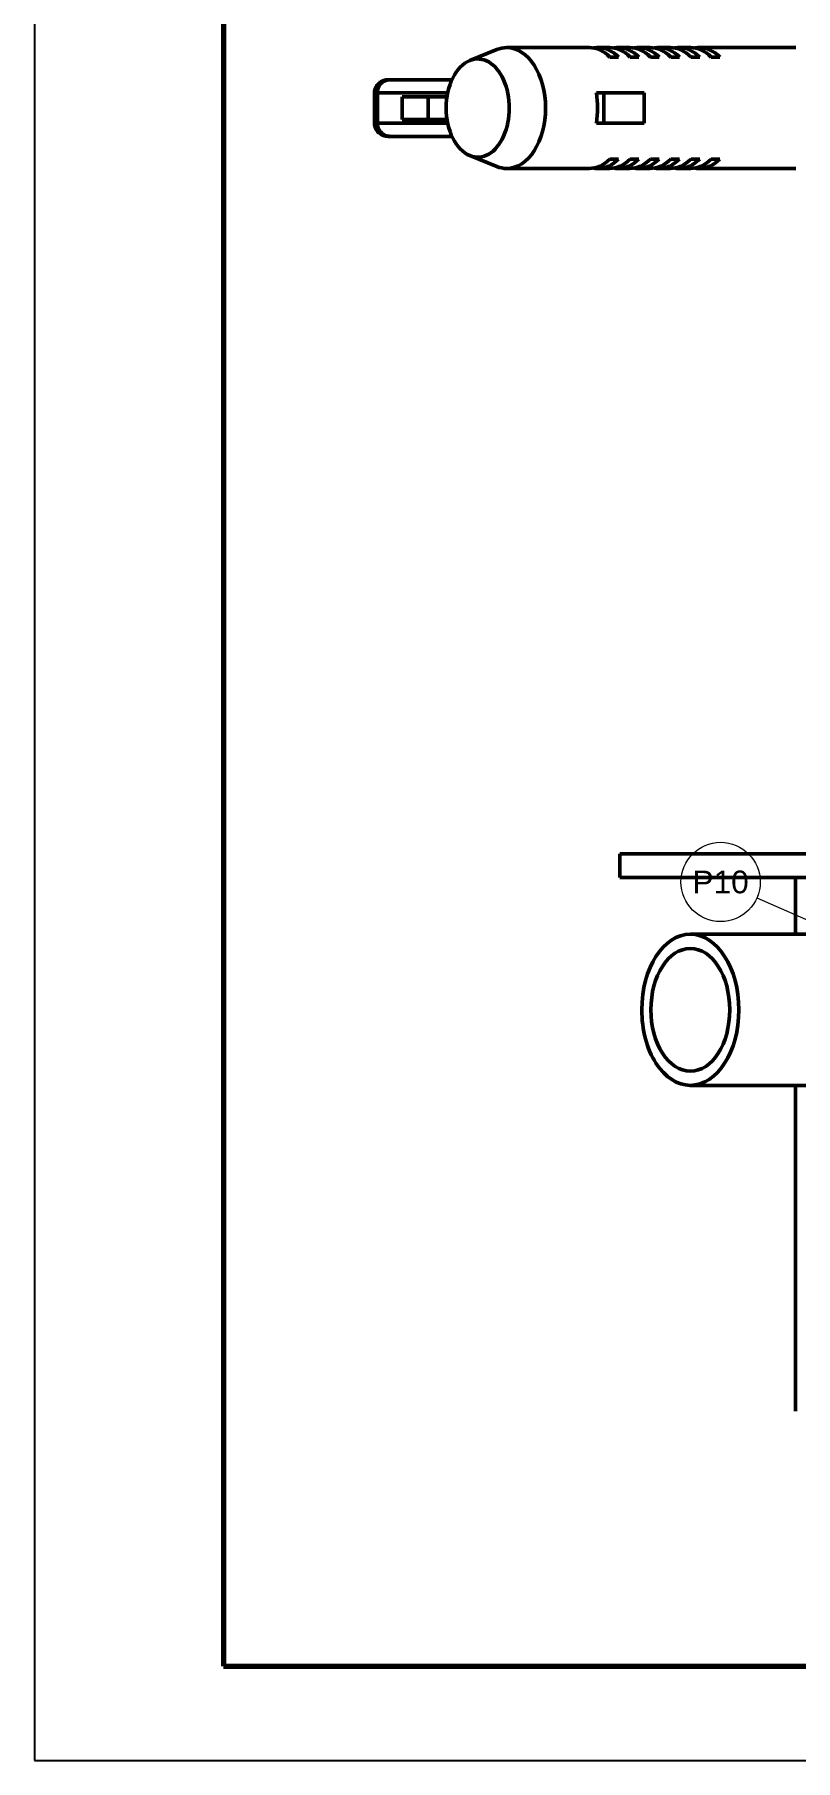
# Model space of a CAD drawing. Header units: millimetres. Extents: x 0 to 2970, y 0 to 2100.
# Drawn here: x 0 to 403, y 0 to 914 of the extents above; entities that cross this region are included whole.
import ezdxf
from ezdxf.enums import TextEntityAlignment as Align

# ---------------------------------------------------------------- set-up
doc = ezdxf.new("R2010")
doc.units = ezdxf.units.MM
doc.header["$LTSCALE"] = 5
for name, color, linetype, lineweight in [('COTAS', 4, 'Continuous', 18), ('MARCO', 7, 'Continuous', 70), ('TEXTO', 7, 'Continuous', 25), ('VISIBLE', 7, 'Continuous', 50)]:
    doc.layers.add(name, color=color, linetype=linetype, lineweight=lineweight)
doc.styles.get("Standard").update_dxf_attribs({"font": 'arial.ttf'})

msp = doc.modelspace()

# ---------------------------------------------------------------- linework, layer by layer
at = {"layer": 'COTAS'}
msp.add_line((382.6, 456.77), (559.15, 379.52), dxfattribs=at)
msp.add_circle((363.36, 465.19), 21, dxfattribs=at)
at = {"layer": 'MARCO'}
for p, q in [((100, 2050), (100, 50)), ((100, 50), (2920, 50))]:
    msp.add_line(p, q, dxfattribs=at)
at = {"layer": 'TEXTO'}
for p, q in [((0, 2100), (0, 0)), ((0, 0), (2970, 0))]:
    msp.add_line(p, q, dxfattribs=at)
at = {"layer": 'VISIBLE'}
for p, q in [((230.55, 900.16), (244.9, 905.97)), ((293.74, 907), (250.07, 907)), ((304.46, 907), (298.33, 907)), ((315.19, 907), (309.06, 907)), ((325.91, 907), (319.78, 907)), ((336.64, 907), (330.51, 907)), ((347.36, 907), (341.23, 907)), ((403.28, 907), (351.96, 907)), ((309.37, 902), (304.78, 902)), ((304.78, 902), (309.37, 902)), ((320.1, 902), (315.5, 902)), ((315.5, 902), (320.1, 902)), ((330.82, 902), (326.23, 902)), ((326.23, 902), (330.82, 902)), ((341.55, 902), (336.95, 902)), ((336.95, 902), (341.55, 902)), ((352.27, 902), (347.68, 902)), ((347.68, 902), (352.27, 902)), ((363, 902), (358.4, 902)), ((358.4, 902), (363, 902)), ((188.35, 890), (187.37, 890)), ((187.37, 890), (209.5, 890)), ((221.1, 890), (188.35, 890)), ((215.74, 890), (221.1, 890)), ((180, 883), (180, 867)), ((181.59, 883), (180, 883)), ((181.59, 883), (181.59, 867)), ((218.85, 883), (181.59, 883)), ((194.79, 881), (194.79, 869)), ((208.44, 881), (194.79, 881)), ((208.44, 881), (208.44, 869)), ((218.49, 881), (208.44, 881)), ((297.58, 883), (297.58, 882.94)), ((297.58, 883), (301.43, 883)), ((301.43, 883), (301.43, 867)), ((322.88, 883), (301.43, 883)), ((322.88, 883), (322.88, 867)), ((208.44, 869), (194.79, 869)), ((218.49, 869), (208.44, 869)), ((181.59, 867), (180, 867)), ((218.85, 867), (181.59, 867)), ((188.35, 860), (187.37, 860)), ((187.37, 860), (209.5, 860)), ((221.1, 860), (188.35, 860)), ((215.74, 860), (221.1, 860)), ((297.58, 867.06), (297.58, 867)), ((297.58, 867), (301.43, 867)), ((322.88, 867), (301.43, 867)), ((230.55, 849.84), (244.9, 844.03)), ((293.74, 843), (250.07, 843)), ((304.46, 843), (298.33, 843)), ((309.37, 848), (304.78, 848)), ((304.78, 848), (309.37, 848)), ((315.19, 843), (309.06, 843)), ((320.1, 848), (315.5, 848)), ((315.5, 848), (320.1, 848)), ((325.91, 843), (319.78, 843)), ((330.82, 848), (326.23, 848)), ((326.23, 848), (330.82, 848)), ((336.64, 843), (330.51, 843)), ((341.55, 848), (336.95, 848)), ((336.95, 848), (341.55, 848)), ((347.36, 843), (341.23, 843)), ((352.27, 848), (347.68, 848)), ((347.68, 848), (352.27, 848)), ((403.28, 843), (351.96, 843)), ((363, 848), (358.4, 848)), ((358.4, 848), (363, 848)), ((310, 467.5), (310, 480)), ((403.02, 437.5), (403.02, 467.5)), ((503.41, 437.5), (347.32, 437.5)), ((503.41, 357.5), (347.32, 357.5)), ((403.02, 185), (403.02, 357.5))]:
    msp.add_line(p, q, dxfattribs=at)
for centre, major_axis, start_param, end_param in [((250.07, 875), (0, 32), 0, 0.254467), ((250.07, 875), (0, 32), 3.141593, 6.283185), ((293.74, 875), (0, 32), 5.716621, 6.283185), ((298.33, 875), (0, 32), 0, 0.111961), ((298.33, 875), (0, 32), 5.716621, 6.283185), ((304.46, 875), (0, 32), 5.716621, 6.283185), ((309.06, 875), (0, 32), 0, 0.111961), ((309.06, 875), (0, 32), 5.716621, 6.283185), ((315.19, 875), (0, 32), 5.716621, 6.283185), ((319.78, 875), (0, 32), 0, 0.111961), ((319.78, 875), (0, 32), 5.716621, 6.283185), ((325.91, 875), (0, 32), 5.716621, 6.283185), ((330.51, 875), (0, 32), 0, 0.111961), ((330.51, 875), (0, 32), 5.716621, 6.283185), ((336.64, 875), (0, 32), 5.716621, 6.283185), ((341.23, 875), (0, 32), 0, 0.111961), ((341.23, 875), (0, 32), 5.716621, 6.283185), ((347.36, 875), (0, 32), 5.716621, 6.283185), ((351.96, 875), (0, 32), 0, 0.111961), ((351.96, 875), (0, 32), 5.716621, 6.283185), ((234.75, 875), (0, 26), 0.254467, 1.570796), ((234.75, 875), (0, 26), 2.887125, 6.537653), ((277.65, 875), (0, 32), 4.461733, 4.963045), ((234.75, 875), (0, 26), 1.570796, 2.887125), ((250.07, 875), (0, 32), 2.887125, 3.141593), ((293.74, 875), (0, 32), 3.141593, 3.708157), ((298.33, 875), (0, 32), 3.029632, 3.141593), ((298.33, 875), (0, 32), 3.141593, 3.708157), ((304.46, 875), (0, 32), 3.141593, 3.708157), ((309.06, 875), (0, 32), 3.029632, 3.141593), ((309.06, 875), (0, 32), 3.141593, 3.708157), ((315.19, 875), (0, 32), 3.141593, 3.708157), ((319.78, 875), (0, 32), 3.029632, 3.141593), ((319.78, 875), (0, 32), 3.141593, 3.708157), ((325.91, 875), (0, 32), 3.141593, 3.708157), ((330.51, 875), (0, 32), 3.029632, 3.141593), ((330.51, 875), (0, 32), 3.141593, 3.708157), ((336.64, 875), (0, 32), 3.141593, 3.708157), ((341.23, 875), (0, 32), 3.029632, 3.141593), ((341.23, 875), (0, 32), 3.141593, 3.708157), ((347.36, 875), (0, 32), 3.141593, 3.708157), ((351.96, 875), (0, 32), 3.029632, 3.141593), ((351.96, 875), (0, 32), 3.141593, 3.708157), ((347.32, 397.5), (0, 40), 0, 1.570796), ((347.32, 397.5), (0, 32.5), 0, 1.570796), ((347.32, 397.5), (0, 40), 3.141593, 6.283185), ((347.32, 397.5), (0, 32.5), 3.141593, 6.283185), ((347.32, 397.5), (0, 40), 1.570796, 3.141593), ((347.32, 397.5), (0, 32.5), 1.570796, 3.141593)]:
    msp.add_ellipse(centre, major_axis=major_axis, ratio=0.642788, start_param=start_param, end_param=end_param, dxfattribs=at)
for points in [[(180, 883), (180.05, 883.78), (180.18, 884.56), (180.41, 885.31), (180.73, 886.04), (181.13, 886.72), (181.61, 887.36), (182.16, 887.95), (182.77, 888.47), (183.45, 888.93), (184.17, 889.31), (184.94, 889.61), (185.73, 889.82), (186.54, 889.96), (187.37, 890)], [(181.59, 883), (181.63, 883.78), (181.75, 884.56), (181.96, 885.31), (182.25, 886.04), (182.62, 886.72), (183.06, 887.36), (183.57, 887.95), (184.13, 888.47), (184.75, 888.93), (185.41, 889.31), (186.11, 889.61), (186.84, 889.82), (187.59, 889.96), (188.35, 890)], [(180, 867), (180.05, 866.22), (180.18, 865.44), (180.41, 864.69), (180.73, 863.96), (181.13, 863.28), (181.61, 862.64), (182.16, 862.05), (182.77, 861.53), (183.45, 861.07), (184.17, 860.69), (184.94, 860.39), (185.73, 860.18), (186.54, 860.04), (187.37, 860)], [(181.59, 867), (181.63, 866.22), (181.75, 865.44), (181.96, 864.69), (182.25, 863.96), (182.62, 863.28), (183.06, 862.64), (183.57, 862.05), (184.13, 861.53), (184.75, 861.07), (185.41, 860.69), (186.11, 860.39), (186.84, 860.18), (187.59, 860.04), (188.35, 860)], [(445, 480), (443.99, 480), (441, 480), (436.09, 480), (429.36, 480), (420.97, 480), (411.11, 480), (400, 480), (387.88, 480), (375.03, 480), (361.73, 480), (348.27, 480), (334.97, 480), (322.12, 480), (310, 480)], [(310, 467.5), (319.12, 467.5), (328.7, 467.5), (338.62, 467.5), (348.75, 467.5), (358.96, 467.5), (369.13, 467.5), (379.1, 467.5), (388.77, 467.5), (398.01, 467.5), (406.69, 467.5), (414.7, 467.5), (421.95, 467.5), (428.33, 467.5), (433.77, 467.5)]]:
    msp.add_open_spline(points, degree=1, dxfattribs=at)

# ---------------------------------------------------------------- texts
at = {"layer": 'TEXTO'}
msp.add_text('P10', height=12, dxfattribs=at).set_placement((363.36, 465.19), align=Align.MIDDLE_CENTER)

doc.saveas('drawing.dxf')
